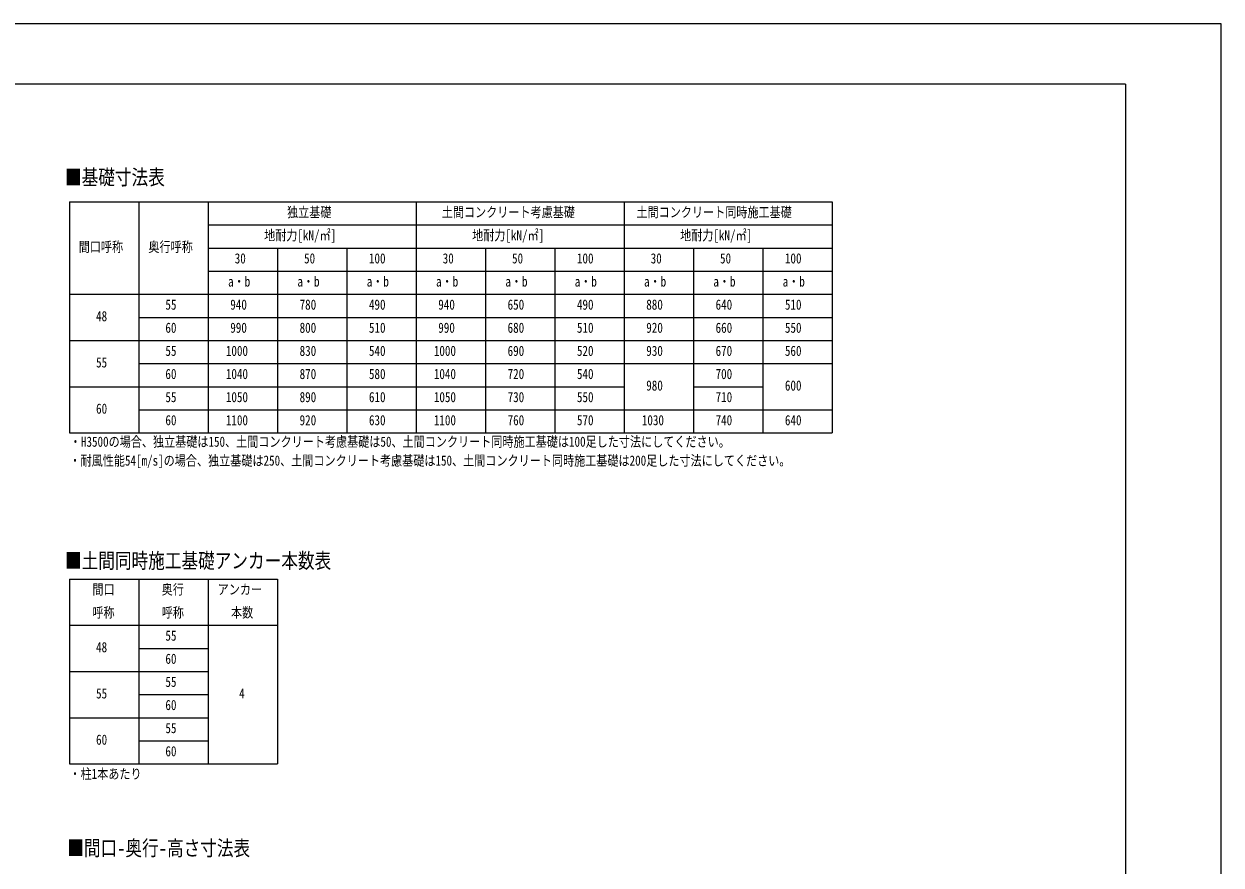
# Model space of a CAD drawing. Units: millimetres, scale not verified. Extents: x -16820 to 16820, y -11880 to 11880.
# Drawn here: x 1279 to 16820, y 964 to 11880 of the extents above; entities that cross this region are included whole.
import ezdxf
from ezdxf.enums import TextEntityAlignment as Align

# ---------------------------------------------------------------- set-up
doc = ezdxf.new("R2010")
doc.units = ezdxf.units.MM
doc.header["$LTSCALE"] = 50
doc.layers.add('0-1_TABLE1', color=7, linetype='Continuous', lineweight=18)
doc.layers.add('0-2_USER1', color=3, linetype='Continuous')
doc.layers.add('0-8_YKK_ZWAK', color=7, linetype='Continuous')
doc.styles.add('ＭＳ ゴシック', font='')
doc.styles.get('ＭＳ ゴシック').set_extended_font_data('MS Gothic')

msp = doc.modelspace()

# ---------------------------------------------------------------- linework, layer by layer
at = {"layer": '0-1_TABLE1'}
for p, q in [((1871.08, 9572), (11771.08, 9572)), ((1871.08, 9572), (1871.08, 6572)), ((2771.08, 9572), (2771.08, 6572)), ((3671.08, 9572), (3671.08, 6572)), ((6371.08, 9572), (6371.08, 6572)), ((9071.08, 9572), (9071.08, 6572)), ((3671.08, 9272), (11771.08, 9272)), ((3671.08, 8972), (11771.08, 8972)), ((4571.08, 8972), (4571.08, 6572)), ((5471.08, 8972), (5471.08, 6572)), ((7271.08, 8972), (7271.08, 6572)), ((8171.08, 8972), (8171.08, 6572)), ((9971.08, 8972), (9971.08, 6572)), ((10871.08, 8972), (10871.08, 6572)), ((3671.08, 8672), (11771.08, 8672)), ((1871.08, 8372), (11771.08, 8372)), ((2771.08, 8072), (11771.08, 8072)), ((1871.08, 7772), (11771.08, 7772)), ((2771.08, 7472), (11771.08, 7472)), ((1871.08, 7172), (9071.08, 7172)), ((9971.08, 7172), (10871.08, 7172)), ((2771.08, 6872), (11771.08, 6872)), ((1871.08, 4676), (4571.08, 4676)), ((1871.08, 4676), (1871.08, 2276)), ((2771.08, 4676), (2771.08, 2276)), ((3671.08, 4676), (3671.08, 2276)), ((4571.08, 4676), (4571.08, 2276)), ((1871.08, 4076), (4571.08, 4076)), ((2771.08, 3776), (3671.08, 3776)), ((1871.08, 3476), (3671.08, 3476)), ((2771.08, 3176), (3671.08, 3176)), ((1871.08, 2876), (3671.08, 2876)), ((2771.08, 2576), (3671.08, 2576)), ((1871.08, 2276), (4571.08, 2276))]:
    msp.add_line(p, q, dxfattribs=at)
for points in [[(11771.08, 9572), (11771.08, 8972), (11771.08, 6572)], [(1871.08, 6572), (2771.08, 6572), (11771.08, 6572)]]:
    msp.add_lwpolyline(points, dxfattribs=at)
at = {"layer": '0-8_YKK_ZWAK'}
for q in [(-15619.92, 11100), (15580.08, -10100)]:
    msp.add_line((15580.08, 11100), q, dxfattribs=at)
msp.add_lwpolyline([(-16820, -11880), (16820, -11880), (16820, 11880), (-16820, 11880)], close=True, dxfattribs=at)

# ---------------------------------------------------------------- texts
at = {"layer": '0-1_TABLE1', "style": 'ＭＳ ゴシック', "width": 0.8}
for s, p in [('独立基礎', (4694.68, 9332)), ('土間コンクリート考慮基礎', (6703.48, 9332)), ('土間コンクリート同時施工基礎', (9230.68, 9332)), ('地耐力[kN/㎡]', (4397.08, 9032)), ('地耐力[kN/㎡]', (7097.08, 9032)), ('地耐力[kN/㎡]', (9797.08, 9032)), ('間口呼称', (1989.88, 8882)), ('奥行呼称', (2894.68, 8882)), ('30', (4015.48, 8732)), ('50', (4915.48, 8732)), ('100', (5757.88, 8732)), ('30', (6715.48, 8732)), ('50', (7615.48, 8732)), ('100', (8457.88, 8732)), ('30', (9415.48, 8732)), ('50', (10315.48, 8732)), ('100', (11157.88, 8732)), ('a・b', (3929.08, 8432)), ('a・b', (4829.08, 8432)), ('a・b', (5729.08, 8432)), ('a・b', (6629.08, 8432)), ('a・b', (7529.08, 8432)), ('a・b', (8429.08, 8432)), ('a・b', (9329.08, 8432)), ('a・b', (10229.08, 8432)), ('a・b', (11129.08, 8432)), ('55', (3115.48, 8132)), ('940', (3957.88, 8132)), ('780', (4857.88, 8132)), ('490', (5757.88, 8132)), ('940', (6657.88, 8132)), ('650', (7557.88, 8132)), ('490', (8457.88, 8132)), ('880', (9357.88, 8132)), ('640', (10257.88, 8132)), ('510', (11157.88, 8132)), ('48', (2215.48, 7982)), ('60', (3115.48, 7832)), ('990', (3957.88, 7832)), ('800', (4857.88, 7832)), ('510', (5757.88, 7832)), ('990', (6657.88, 7832)), ('680', (7557.88, 7832)), ('510', (8457.88, 7832)), ('920', (9357.88, 7832)), ('660', (10257.88, 7832)), ('550', (11157.88, 7832)), ('55', (3115.48, 7532)), ('1000', (3900.28, 7532)), ('830', (4857.88, 7532)), ('540', (5757.88, 7532)), ('1000', (6600.28, 7532)), ('690', (7557.88, 7532)), ('520', (8457.88, 7532)), ('930', (9357.88, 7532)), ('670', (10257.88, 7532)), ('560', (11157.88, 7532)), ('55', (2215.48, 7382)), ('60', (3115.48, 7232)), ('1040', (3900.28, 7232)), ('870', (4857.88, 7232)), ('580', (5757.88, 7232)), ('1040', (6600.28, 7232)), ('720', (7557.88, 7232)), ('540', (8457.88, 7232)), ('700', (10257.88, 7232)), ('980', (9357.88, 7082)), ('600', (11157.88, 7082)), ('55', (3115.48, 6932)), ('1050', (3900.28, 6932)), ('890', (4857.88, 6932)), ('610', (5757.88, 6932)), ('1050', (6600.28, 6932)), ('730', (7557.88, 6932)), ('550', (8457.88, 6932)), ('710', (10257.88, 6932)), ('60', (2215.48, 6782)), ('60', (3115.48, 6632)), ('1100', (3900.28, 6632)), ('920', (4857.88, 6632)), ('630', (5757.88, 6632)), ('1100', (6600.28, 6632)), ('760', (7557.88, 6632)), ('570', (8457.88, 6632)), ('1030', (9300.28, 6632)), ('740', (10257.88, 6632)), ('640', (11157.88, 6632)), ('間口', (2167.48, 4436)), ('奥行', (3067.48, 4436)), ('アンカー', (3794.68, 4436)), ('呼称', (2167.48, 4136)), ('呼称', (3067.48, 4136)), ('本数', (3967.48, 4136)), ('55', (3115.48, 3836)), ('48', (2215.48, 3686)), ('60', (3115.48, 3536)), ('55', (3115.48, 3236)), ('55', (2215.48, 3086)), ('4', (4073.08, 3086)), ('60', (3115.48, 2936)), ('55', (3115.48, 2636)), ('60', (2215.48, 2486)), ('60', (3115.48, 2336))]:
    msp.add_text(s, height=132, dxfattribs=at).set_placement(p, align=Align.BOTTOM_LEFT)
at = {"layer": '0-2_USER1', "style": 'ＭＳ ゴシック', "width": 0.8}
for s, height, p in [('■基礎寸法表', 197.9, (1812.2, 9733)), ('・H3500の場合、独立基礎は150、土間コンクリート考慮基礎は50、土間コンクリート同時施工基礎は100足した寸法にしてください。', 132, (1875, 6353)), ('・耐風性能54[m/s]の場合、独立基礎は250、土間コンクリート考慮基礎は150、土間コンクリート同時施工基礎は200足した寸法にしてください。', 132, (1870, 6108)), ('■土間同時施工基礎アンカー本数表', 197.9, (1812.2, 4756)), ('・柱1本あたり', 132, (1870, 2043)), ('■間口-奥行-高さ寸法表', 197.9, (1841.2, 1026))]:
    msp.add_text(s, height=height, dxfattribs=at).set_placement(p, align=Align.BOTTOM_LEFT)

doc.saveas('drawing.dxf')
